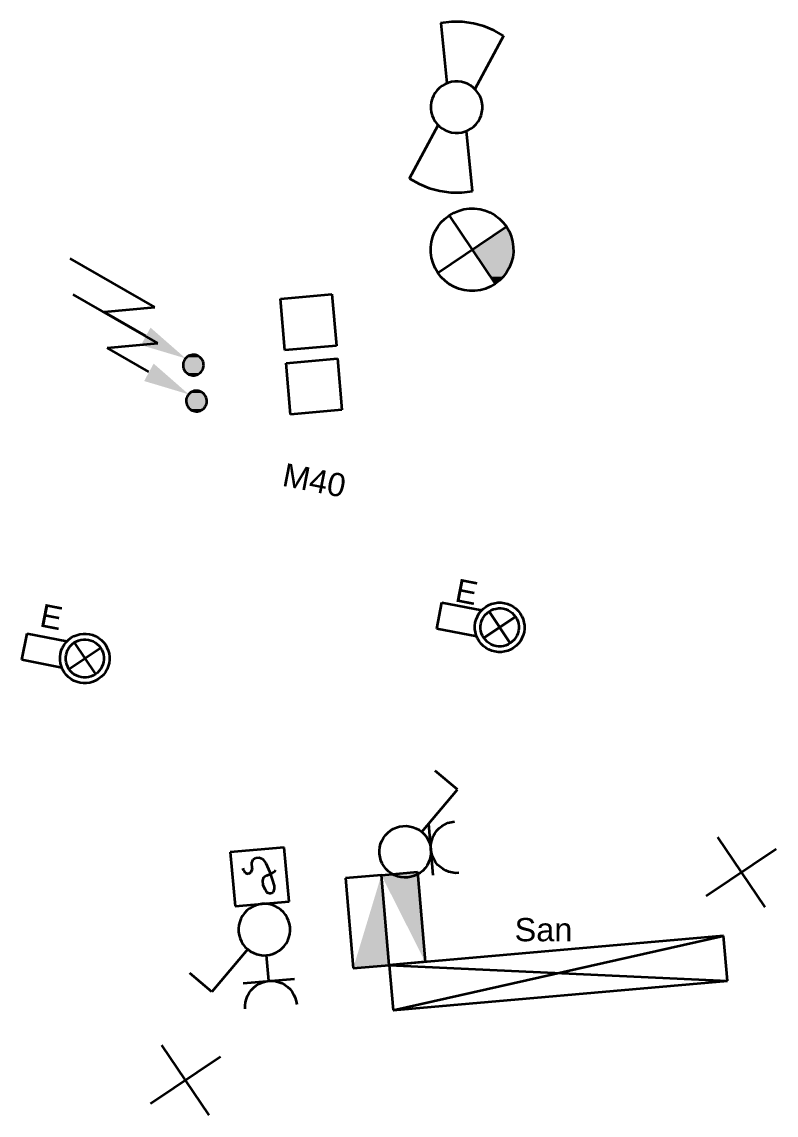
# Model space of a CAD drawing. Extents: x 800 to 1481, y 55 to 490.
# Drawn here: x 1160.25 to 1189.46, y 383.02 to 425.39 of the extents above; entities that cross this region are included whole.
import ezdxf

# ---------------------------------------------------------------- set-up
doc = ezdxf.new("R2010")
doc.units = 0
doc.layers.get('0').update_dxf_attribs({"lineweight": 18})
for name, color, linetype, lineweight, true_color in [('E_Kraft', 1, 'Continuous', 35, 0xff0000), ('E_Licht', 7, 'Continuous', 35, 0x0080ff), ('E_Multimedia', 7, 'Continuous', 35, 0x00e500), ('E_RTH', 5, 'Continuous', 35, 0x0000ff), ('E_Starkstrom', 1, 'Continuous', 35, 0xff0000), ('E_Verteilung_HLKS', 5, 'Continuous', 35, 0x0000ff)]:
    doc.layers.add(name, color=color, linetype=linetype, lineweight=lineweight, true_color=true_color)
doc.styles.get("Standard").update_dxf_attribs({"font": 'arial.ttf'})

# ---------------------------------------------------------------- blocks, each defined once
blk = doc.blocks.new('Deckenauslass-A0Q9B3AVAY', base_point=(1186.748, 391.083))
at = {"color": 0, "lineweight": -2}
for p, q in [((1187.19, 393.79), (1189.014, 391.083)), ((1186.748, 391.525), (1189.455, 393.349))]:
    blk.add_line(p, q, dxfattribs=at)
blk = doc.blocks.new('LED-Deckenleuchte mit Trafotunnel-A0Q9B3BFAY', base_point=(1160.247, 399.765))
at = {"color": 0, "linetype": 'ByBlock', "lineweight": -2, "ltscale": 0.35}
for p, q in [((1160.247, 400.666), (1160.447, 401.691)), ((1160.447, 401.691), (1161.992, 401.39)), ((1161.882, 401.253), (1161.958, 401.353)), ((1161.958, 401.353), (1162.047, 401.443)), ((1162.047, 401.443), (1162.146, 401.519)), ((1162.126, 401.208), (1162.194, 401.276)), ((1162.146, 401.519), (1162.255, 401.583)), ((1162.194, 401.276), (1162.27, 401.336)), ((1162.255, 401.583), (1162.37, 401.631)), ((1162.27, 401.336), (1162.353, 401.384)), ((1162.27, 401.336), (1163.095, 400.111)), ((1162.353, 401.384), (1162.443, 401.422)), ((1162.37, 401.631), (1162.492, 401.664)), ((1162.443, 401.422), (1162.536, 401.447)), ((1162.492, 401.664), (1162.616, 401.681)), ((1162.536, 401.447), (1162.631, 401.46)), ((1162.616, 401.681), (1162.742, 401.682)), ((1162.631, 401.46), (1162.728, 401.46)), ((1162.728, 401.46), (1162.824, 401.448)), ((1162.742, 401.682), (1162.866, 401.666)), ((1162.824, 401.448), (1162.917, 401.423)), ((1162.866, 401.666), (1162.988, 401.634)), ((1162.917, 401.423), (1163.007, 401.387)), ((1162.988, 401.634), (1163.104, 401.586)), ((1163.007, 401.387), (1163.091, 401.339)), ((1163.091, 401.339), (1163.167, 401.28)), ((1163.104, 401.586), (1163.213, 401.524)), ((1163.167, 401.28), (1163.236, 401.212)), ((1163.213, 401.524), (1163.313, 401.448)), ((1163.313, 401.448), (1163.402, 401.359)), ((1163.402, 401.359), (1163.479, 401.26)), ((1163.479, 401.26), (1163.542, 401.151)), ((1161.724, 400.782), (1161.74, 400.907)), ((1161.74, 400.907), (1161.772, 401.028)), ((1161.772, 401.028), (1161.82, 401.144)), ((1161.82, 401.144), (1161.882, 401.253)), ((1161.946, 400.769), (1161.958, 400.864)), ((1161.958, 400.864), (1161.982, 400.958)), ((1161.982, 400.958), (1162.019, 401.047)), ((1162.019, 401.047), (1162.067, 401.131)), ((1162.067, 401.131), (1162.126, 401.208)), ((1162.07, 400.31), (1163.295, 401.136)), ((1163.236, 401.212), (1163.295, 401.136)), ((1163.295, 401.136), (1163.344, 401.052)), ((1163.344, 401.052), (1163.381, 400.963)), ((1163.381, 400.963), (1163.406, 400.87)), ((1163.406, 400.87), (1163.419, 400.774)), ((1163.542, 401.151), (1163.591, 401.035)), ((1163.591, 401.035), (1163.624, 400.914)), ((1163.624, 400.914), (1163.641, 400.79)), ((1161.792, 400.365), (1160.247, 400.666)), ((1161.725, 400.657), (1161.724, 400.782)), ((1161.742, 400.532), (1161.725, 400.657)), ((1161.775, 400.411), (1161.742, 400.532)), ((1161.946, 400.672), (1161.946, 400.769)), ((1161.959, 400.576), (1161.946, 400.672)), ((1161.984, 400.483), (1161.959, 400.576)), ((1162.022, 400.394), (1161.984, 400.483)), ((1163.383, 400.488), (1163.346, 400.399)), ((1163.408, 400.582), (1163.383, 400.488)), ((1163.42, 400.678), (1163.408, 400.582)), ((1163.419, 400.774), (1163.42, 400.678)), ((1163.593, 400.418), (1163.546, 400.302)), ((1163.625, 400.539), (1163.593, 400.418)), ((1163.641, 400.664), (1163.625, 400.539)), ((1163.641, 400.79), (1163.641, 400.664)), ((1161.823, 400.295), (1161.775, 400.411)), ((1161.886, 400.187), (1161.823, 400.295)), ((1161.963, 400.087), (1161.886, 400.187)), ((1162.052, 399.999), (1161.963, 400.087)), ((1162.07, 400.31), (1162.022, 400.394)), ((1162.152, 399.923), (1162.052, 399.999)), ((1162.129, 400.234), (1162.07, 400.31)), ((1162.198, 400.166), (1162.129, 400.234)), ((1162.275, 400.107), (1162.198, 400.166)), ((1162.359, 400.059), (1162.275, 400.107)), ((1162.448, 400.023), (1162.359, 400.059)), ((1162.541, 399.998), (1162.448, 400.023)), ((1162.637, 399.986), (1162.541, 399.998)), ((1162.83, 399.999), (1162.734, 399.986)), ((1162.923, 400.025), (1162.83, 399.999)), ((1163.012, 400.062), (1162.923, 400.025)), ((1163.095, 400.111), (1163.012, 400.062)), ((1163.172, 400.17), (1163.095, 400.111)), ((1163.24, 400.238), (1163.172, 400.17)), ((1163.319, 400.004), (1163.219, 399.927)), ((1163.298, 400.315), (1163.24, 400.238)), ((1163.346, 400.399), (1163.298, 400.315)), ((1163.407, 400.093), (1163.319, 400.004)), ((1163.483, 400.193), (1163.407, 400.093)), ((1163.546, 400.302), (1163.483, 400.193)), ((1162.261, 399.86), (1162.152, 399.923)), ((1162.378, 399.813), (1162.261, 399.86)), ((1162.499, 399.781), (1162.378, 399.813)), ((1162.624, 399.765), (1162.499, 399.781)), ((1162.749, 399.765), (1162.624, 399.765)), ((1162.734, 399.986), (1162.637, 399.986)), ((1162.874, 399.782), (1162.749, 399.765)), ((1162.995, 399.815), (1162.874, 399.782)), ((1163.111, 399.864), (1162.995, 399.815)), ((1163.219, 399.927), (1163.111, 399.864))]:
    blk.add_line(p, q, dxfattribs=at)
blk = doc.blocks.new('Bauteilbeschriftung-A0Q9B3BHAY', base_point=(1160.891, 401.842))
at = {"color": 0, "linetype": 'ByBlock', "lineweight": -2, "ltscale": 0.35, "insert": (1161.063, 402.854), "char_height": 0.9, "attachment_point": 1, "rotation": 348.9744}
blk.add_mtext('{\\fArial;E}', dxfattribs=at)
blk = doc.blocks.new('Steckdose T13_ UP-A0Q9B3DPAY', base_point=(1168.812, 387.139))
at = {"color": 0, "linetype": 'ByBlock', "lineweight": -2, "ltscale": 0.35}
for p, q in [((1169.809, 388.222), (1169.722, 389.219)), ((1168.813, 388.135), (1170.805, 388.309)), ((1169.434, 388.113), (1169.554, 388.166)), ((1169.554, 388.166), (1169.679, 388.202)), ((1169.679, 388.202), (1169.809, 388.222)), ((1169.809, 388.222), (1169.94, 388.225)), ((1169.94, 388.225), (1170.07, 388.211)), ((1170.07, 388.211), (1170.197, 388.18)), ((1170.197, 388.18), (1170.319, 388.132)), ((1170.319, 388.132), (1170.433, 388.07)), ((1168.99, 387.649), (1169.053, 387.763)), ((1169.053, 387.763), (1169.13, 387.869)), ((1169.13, 387.869), (1169.22, 387.963)), ((1169.22, 387.963), (1169.322, 388.045)), ((1169.322, 388.045), (1169.434, 388.113)), ((1170.433, 388.07), (1170.539, 387.992)), ((1170.539, 387.992), (1170.633, 387.902)), ((1170.633, 387.902), (1170.715, 387.8)), ((1170.715, 387.8), (1170.783, 387.688)), ((1168.897, 387.27), (1168.911, 387.4)), ((1168.911, 387.4), (1168.942, 387.527)), ((1168.942, 387.527), (1168.99, 387.649)), ((1170.783, 387.688), (1170.836, 387.568)), ((1170.836, 387.568), (1170.872, 387.443)), ((1170.872, 387.443), (1170.892, 387.313)), ((1168.9, 387.139), (1168.897, 387.27))]:
    blk.add_line(p, q, dxfattribs=at)
blk = doc.blocks.new('Temperaturmelder_ UP-A0Q9B3G3AY', base_point=(1168.318, 391.119))
at = {"color": 0, "linetype": 'ByBlock', "lineweight": -2, "ltscale": 0.35}
for p, q in [((1170.41, 393.394), (1168.318, 393.211)), ((1168.318, 393.211), (1168.501, 391.119)), ((1170.593, 391.302), (1170.41, 393.394)), ((1169.152, 392.803), (1169.201, 392.927)), ((1169.171, 392.581), (1169.152, 392.803)), ((1169.201, 392.927), (1169.316, 392.998)), ((1169.316, 392.998), (1169.435, 393.008)), ((1169.435, 393.008), (1169.56, 392.959)), ((1169.56, 392.959), (1169.695, 392.79)), ((1169.695, 392.79), (1169.846, 392.442)), ((1168.809, 392.592), (1168.813, 392.55)), ((1168.814, 392.541), (1168.813, 392.55)), ((1168.816, 392.533), (1168.814, 392.541)), ((1168.82, 392.525), (1168.816, 392.533)), ((1168.824, 392.517), (1168.82, 392.525)), ((1168.824, 392.517), (1168.875, 392.434)), ((1168.879, 392.428), (1168.875, 392.434)), ((1168.884, 392.422), (1168.879, 392.428)), ((1168.889, 392.418), (1168.884, 392.422)), ((1168.895, 392.414), (1168.889, 392.418)), ((1168.902, 392.411), (1168.895, 392.414)), ((1168.902, 392.411), (1168.983, 392.379)), ((1168.99, 392.376), (1168.983, 392.379)), ((1168.998, 392.375), (1168.99, 392.376)), ((1169.005, 392.375), (1168.998, 392.375)), ((1169.012, 392.375), (1169.005, 392.375)), ((1169.02, 392.377), (1169.012, 392.375)), ((1169.027, 392.38), (1169.02, 392.377)), ((1169.033, 392.383), (1169.027, 392.38)), ((1169.033, 392.383), (1169.108, 392.429)), ((1169.114, 392.433), (1169.108, 392.429)), ((1169.119, 392.438), (1169.114, 392.433)), ((1169.124, 392.443), (1169.119, 392.438)), ((1169.127, 392.45), (1169.124, 392.443)), ((1169.131, 392.456), (1169.127, 392.45)), ((1169.131, 392.456), (1169.166, 392.547)), ((1169.169, 392.555), (1169.166, 392.547)), ((1169.171, 392.564), (1169.169, 392.555)), ((1169.171, 392.581), (1169.172, 392.572)), ((1169.172, 392.572), (1169.171, 392.564)), ((1169.737, 392.312), (1169.911, 392.387)), ((1169.846, 392.442), (1170.013, 391.914)), ((1169.911, 392.387), (1170.025, 392.457)), ((1170.025, 392.457), (1170.08, 392.522)), ((1169.573, 392.117), (1169.623, 392.241)), ((1169.589, 391.937), (1169.573, 392.117)), ((1169.665, 391.763), (1169.589, 391.937)), ((1169.623, 392.241), (1169.737, 392.312)), ((1169.735, 391.649), (1169.665, 391.763)), ((1169.825, 391.613), (1169.735, 391.649)), ((1169.834, 391.61), (1169.825, 391.613)), ((1169.844, 391.609), (1169.834, 391.61)), ((1169.854, 391.608), (1169.844, 391.609)), ((1169.864, 391.609), (1169.854, 391.608)), ((1169.873, 391.611), (1169.864, 391.609)), ((1169.883, 391.615), (1169.873, 391.611)), ((1169.892, 391.619), (1169.883, 391.615)), ((1169.974, 391.67), (1169.892, 391.619)), ((1170.023, 391.795), (1169.974, 391.67)), ((1170.013, 391.914), (1170.023, 391.795)), ((1168.501, 391.119), (1170.593, 391.302))]:
    blk.add_line(p, q, dxfattribs=at)
blk = doc.blocks.new('Schalter_ Schema 0_ UP-A0Q9B3GTAY', base_point=(1166.745, 387.801))
at = {"color": 0, "linetype": 'ByBlock', "lineweight": -2, "ltscale": 0.35}
for p, q in [((1169.173, 391.102), (1169.061, 391.034)), ((1169.292, 391.154), (1169.173, 391.102)), ((1169.418, 391.191), (1169.292, 391.154)), ((1169.547, 391.211), (1169.418, 391.191)), ((1169.678, 391.214), (1169.547, 391.211)), ((1169.808, 391.2), (1169.678, 391.214)), ((1169.935, 391.168), (1169.808, 391.2)), ((1170.057, 391.121), (1169.935, 391.168)), ((1170.172, 391.058), (1170.057, 391.121)), ((1168.791, 390.752), (1168.728, 390.637)), ((1168.868, 390.857), (1168.791, 390.752)), ((1168.959, 390.952), (1168.868, 390.857)), ((1169.061, 391.034), (1168.959, 390.952)), ((1170.277, 390.981), (1170.172, 391.058)), ((1170.372, 390.89), (1170.277, 390.981)), ((1170.454, 390.788), (1170.372, 390.89)), ((1170.521, 390.676), (1170.454, 390.788)), ((1170.574, 390.557), (1170.521, 390.676)), ((1168.65, 390.388), (1168.635, 390.258)), ((1168.635, 390.258), (1168.638, 390.128)), ((1168.681, 390.515), (1168.65, 390.388)), ((1168.728, 390.637), (1168.681, 390.515)), ((1170.611, 390.431), (1170.574, 390.557)), ((1170.631, 390.302), (1170.611, 390.431)), ((1170.633, 390.171), (1170.631, 390.302)), ((1168.638, 390.128), (1168.658, 389.998)), ((1168.658, 389.998), (1168.695, 389.873)), ((1168.695, 389.873), (1168.747, 389.753)), ((1170.541, 389.792), (1170.588, 389.914)), ((1170.588, 389.914), (1170.619, 390.041)), ((1170.619, 390.041), (1170.633, 390.171)), ((1168.992, 389.449), (1167.609, 387.8)), ((1168.747, 389.753), (1168.815, 389.641)), ((1168.815, 389.641), (1168.897, 389.539)), ((1168.897, 389.539), (1168.992, 389.449)), ((1168.992, 389.449), (1169.097, 389.371)), ((1170.096, 389.328), (1170.208, 389.396)), ((1170.208, 389.396), (1170.31, 389.477)), ((1170.31, 389.477), (1170.4, 389.572)), ((1170.4, 389.572), (1170.478, 389.677)), ((1170.478, 389.677), (1170.541, 389.792)), ((1169.097, 389.371), (1169.212, 389.308)), ((1169.212, 389.308), (1169.334, 389.261)), ((1169.334, 389.261), (1169.461, 389.23)), ((1169.461, 389.23), (1169.591, 389.216)), ((1169.591, 389.216), (1169.722, 389.219)), ((1169.722, 389.219), (1169.851, 389.238)), ((1169.851, 389.238), (1169.976, 389.275)), ((1169.976, 389.275), (1170.096, 389.328)), ((1167.609, 387.8), (1166.745, 388.525))]:
    blk.add_line(p, q, dxfattribs=at)
blk = doc.blocks.new('Bauteilbeschriftung-A0Q9B3IFAY', base_point=(1170.286, 406.983))
at = {"color": 0, "linetype": 'ByBlock', "lineweight": -2, "ltscale": 0.35, "insert": (1170.458, 408.305), "char_height": 0.9, "attachment_point": 1, "rotation": 348.9744}
blk.add_mtext('{\\fArial;M40}', dxfattribs=at)
blk = doc.blocks.new('LED-Deckenleuchte mit Trafotunnel-A0Q9B3IRAY', base_point=(1176.314, 400.97))
at = {"color": 0, "linetype": 'ByBlock', "lineweight": -2, "ltscale": 0.35}
for p, q in [((1176.314, 401.871), (1176.513, 402.896)), ((1176.513, 402.896), (1178.058, 402.595)), ((1177.949, 402.459), (1178.025, 402.559)), ((1178.025, 402.559), (1178.113, 402.648)), ((1178.113, 402.648), (1178.213, 402.725)), ((1178.213, 402.725), (1178.321, 402.788)), ((1178.26, 402.482), (1178.337, 402.541)), ((1178.321, 402.788), (1178.437, 402.837)), ((1178.337, 402.541), (1178.42, 402.59)), ((1178.337, 402.541), (1179.162, 401.316)), ((1178.42, 402.59), (1178.509, 402.627)), ((1178.437, 402.837), (1178.558, 402.87)), ((1178.509, 402.627), (1178.602, 402.652)), ((1178.558, 402.87), (1178.683, 402.887)), ((1178.602, 402.652), (1178.698, 402.665)), ((1178.683, 402.887), (1178.808, 402.887)), ((1178.698, 402.665), (1178.795, 402.666)), ((1178.795, 402.666), (1178.891, 402.654)), ((1178.808, 402.887), (1178.933, 402.871)), ((1178.891, 402.654), (1178.984, 402.629)), ((1178.933, 402.871), (1179.054, 402.839)), ((1178.984, 402.629), (1179.073, 402.592)), ((1179.054, 402.839), (1179.171, 402.792)), ((1179.073, 402.592), (1179.157, 402.544)), ((1179.157, 402.544), (1179.234, 402.486)), ((1179.171, 402.792), (1179.28, 402.729)), ((1179.28, 402.729), (1179.38, 402.653)), ((1179.38, 402.653), (1179.469, 402.565)), ((1179.469, 402.565), (1179.546, 402.465)), ((1177.791, 401.988), (1177.807, 402.112)), ((1177.807, 402.112), (1177.839, 402.234)), ((1177.839, 402.234), (1177.887, 402.35)), ((1177.887, 402.35), (1177.949, 402.459)), ((1178.024, 402.07), (1178.049, 402.163)), ((1178.049, 402.163), (1178.086, 402.253)), ((1178.086, 402.253), (1178.134, 402.337)), ((1178.134, 402.337), (1178.192, 402.413)), ((1178.137, 401.516), (1179.362, 402.341)), ((1178.192, 402.413), (1178.26, 402.482)), ((1179.234, 402.486), (1179.303, 402.418)), ((1179.303, 402.418), (1179.362, 402.341)), ((1179.362, 402.341), (1179.41, 402.258)), ((1179.41, 402.258), (1179.448, 402.169)), ((1179.448, 402.169), (1179.473, 402.076)), ((1179.546, 402.465), (1179.609, 402.357)), ((1179.609, 402.357), (1179.657, 402.241)), ((1179.657, 402.241), (1179.69, 402.12)), ((1179.69, 402.12), (1179.707, 401.995)), ((1177.859, 401.57), (1176.314, 401.871)), ((1177.791, 401.862), (1177.791, 401.988)), ((1177.808, 401.738), (1177.791, 401.862)), ((1177.841, 401.616), (1177.808, 401.738)), ((1178.012, 401.974), (1178.024, 402.07)), ((1178.013, 401.878), (1178.012, 401.974)), ((1178.026, 401.782), (1178.013, 401.878)), ((1178.051, 401.689), (1178.026, 401.782)), ((1178.088, 401.599), (1178.051, 401.689)), ((1179.45, 401.694), (1179.413, 401.605)), ((1179.474, 401.787), (1179.45, 401.694)), ((1179.473, 402.076), (1179.486, 401.98)), ((1179.487, 401.883), (1179.474, 401.787)), ((1179.486, 401.98), (1179.487, 401.883)), ((1179.692, 401.745), (1179.66, 401.624)), ((1179.708, 401.87), (1179.692, 401.745)), ((1179.707, 401.995), (1179.708, 401.87)), ((1177.89, 401.501), (1177.841, 401.616)), ((1177.953, 401.392), (1177.89, 401.501)), ((1178.03, 401.293), (1177.953, 401.392)), ((1178.119, 401.204), (1178.03, 401.293)), ((1178.137, 401.516), (1178.088, 401.599)), ((1178.196, 401.44), (1178.137, 401.516)), ((1178.265, 401.372), (1178.196, 401.44)), ((1178.341, 401.313), (1178.265, 401.372)), ((1178.425, 401.265), (1178.341, 401.313)), ((1178.515, 401.228), (1178.425, 401.265)), ((1179.079, 401.268), (1178.99, 401.23)), ((1179.162, 401.316), (1179.079, 401.268)), ((1179.239, 401.375), (1179.162, 401.316)), ((1179.307, 401.444), (1179.239, 401.375)), ((1179.365, 401.521), (1179.307, 401.444)), ((1179.413, 401.605), (1179.365, 401.521)), ((1179.474, 401.298), (1179.385, 401.209)), ((1179.55, 401.398), (1179.474, 401.298)), ((1179.612, 401.507), (1179.55, 401.398)), ((1179.66, 401.624), (1179.612, 401.507)), ((1178.219, 401.128), (1178.119, 401.204)), ((1178.328, 401.066), (1178.219, 401.128)), ((1178.444, 401.018), (1178.328, 401.066)), ((1178.566, 400.986), (1178.444, 401.018)), ((1178.608, 401.204), (1178.515, 401.228)), ((1178.69, 400.97), (1178.566, 400.986)), ((1178.704, 401.192), (1178.608, 401.204)), ((1178.816, 400.971), (1178.69, 400.97)), ((1178.801, 401.192), (1178.704, 401.192)), ((1178.896, 401.205), (1178.801, 401.192)), ((1178.94, 400.988), (1178.816, 400.971)), ((1178.99, 401.23), (1178.896, 401.205)), ((1179.062, 401.021), (1178.94, 400.988)), ((1179.177, 401.069), (1179.062, 401.021)), ((1179.286, 401.132), (1179.177, 401.069)), ((1179.385, 401.209), (1179.286, 401.132))]:
    blk.add_line(p, q, dxfattribs=at)
blk = doc.blocks.new('Bauteilbeschriftung-A0Q9B3ITAY', base_point=(1176.971, 402.815))
at = {"color": 0, "linetype": 'ByBlock', "lineweight": -2, "ltscale": 0.35, "insert": (1177.143, 403.826), "char_height": 0.9, "attachment_point": 1, "rotation": 348.9744}
blk.add_mtext('{\\fArial;E}', dxfattribs=at)
blk = doc.blocks.new('Abzweigdose quadratisch (multi) UP-A0Q9B3J3AY', base_point=(1170.476, 410.179))
at = {"color": 0, "lineweight": -2}
for p, q in [((1170.476, 412.172), (1172.469, 412.346)), ((1172.469, 412.346), (1172.643, 410.354)), ((1170.651, 410.179), (1170.476, 412.172)), ((1172.643, 410.354), (1170.651, 410.179))]:
    blk.add_line(p, q, dxfattribs=at)
blk = doc.blocks.new('Schalter-Schema0_Steckdose T13_ Gr.1_ UP-A0Q9B3MBAY', base_point=(1174.093, 392.233))
at = {"color": 0, "lineweight": -2}
for p, q in [((1177.118, 395.646), (1176.254, 396.371)), ((1175.735, 393.998), (1177.118, 395.646)), ((1174.519, 394.051), (1174.631, 394.119)), ((1174.631, 394.119), (1174.75, 394.171)), ((1174.75, 394.171), (1174.876, 394.208)), ((1174.876, 394.208), (1175.005, 394.228)), ((1175.005, 394.228), (1175.136, 394.231)), ((1175.136, 394.231), (1175.266, 394.216)), ((1175.266, 394.216), (1175.393, 394.185)), ((1175.393, 394.185), (1175.515, 394.138)), ((1175.515, 394.138), (1175.63, 394.075)), ((1175.63, 394.075), (1175.735, 393.998)), ((1176.176, 392.323), (1176.001, 394.315)), ((1176.319, 394.049), (1176.409, 394.143)), ((1176.409, 394.143), (1176.511, 394.225)), ((1176.511, 394.225), (1176.623, 394.293)), ((1176.623, 394.293), (1176.743, 394.346)), ((1176.743, 394.346), (1176.868, 394.382)), ((1176.868, 394.382), (1176.998, 394.402)), ((1174.139, 393.532), (1174.186, 393.654)), ((1174.186, 393.654), (1174.249, 393.769)), ((1174.249, 393.769), (1174.326, 393.874)), ((1174.326, 393.874), (1174.417, 393.969)), ((1174.417, 393.969), (1174.519, 394.051)), ((1175.735, 393.998), (1175.83, 393.907)), ((1175.83, 393.907), (1175.911, 393.805)), ((1175.911, 393.805), (1175.979, 393.693)), ((1175.979, 393.693), (1176.032, 393.574)), ((1176.1, 393.58), (1176.131, 393.707)), ((1176.131, 393.707), (1176.178, 393.829)), ((1176.178, 393.829), (1176.241, 393.943)), ((1176.241, 393.943), (1176.319, 394.049)), ((1174.093, 393.275), (1174.107, 393.405)), ((1174.096, 393.144), (1174.093, 393.275)), ((1174.107, 393.405), (1174.139, 393.532)), ((1176.032, 393.574), (1176.069, 393.448)), ((1176.069, 393.448), (1176.088, 393.319)), ((1176.086, 393.45), (1176.1, 393.58)), ((1176.088, 393.319), (1176.086, 393.45)), ((1176.088, 393.319), (1176.091, 393.188)), ((1176.108, 393.189), (1176.088, 393.319)), ((1174.116, 393.015), (1174.096, 393.144)), ((1174.153, 392.89), (1174.116, 393.015)), ((1174.205, 392.77), (1174.153, 392.89)), ((1175.999, 392.809), (1175.936, 392.694)), ((1176.046, 392.931), (1175.999, 392.809)), ((1176.077, 393.058), (1176.046, 392.931)), ((1176.091, 393.188), (1176.077, 393.058)), ((1176.145, 393.064), (1176.108, 393.189)), ((1176.198, 392.944), (1176.145, 393.064)), ((1176.266, 392.832), (1176.198, 392.944)), ((1176.347, 392.73), (1176.266, 392.832)), ((1174.273, 392.658), (1174.205, 392.77)), ((1174.355, 392.556), (1174.273, 392.658)), ((1174.449, 392.466), (1174.355, 392.556)), ((1174.555, 392.388), (1174.449, 392.466)), ((1174.67, 392.325), (1174.555, 392.388)), ((1175.666, 392.412), (1175.554, 392.345)), ((1175.768, 392.494), (1175.666, 392.412)), ((1175.858, 392.589), (1175.768, 392.494)), ((1175.936, 392.694), (1175.858, 392.589)), ((1176.442, 392.64), (1176.347, 392.73)), ((1176.547, 392.563), (1176.442, 392.64)), ((1176.662, 392.5), (1176.547, 392.563)), ((1176.784, 392.452), (1176.662, 392.5)), ((1176.911, 392.421), (1176.784, 392.452)), ((1177.041, 392.407), (1176.911, 392.421)), ((1177.172, 392.41), (1177.041, 392.407)), ((1174.792, 392.278), (1174.67, 392.325)), ((1174.919, 392.247), (1174.792, 392.278)), ((1175.049, 392.233), (1174.919, 392.247)), ((1175.179, 392.235), (1175.049, 392.233)), ((1175.309, 392.255), (1175.179, 392.235)), ((1175.434, 392.292), (1175.309, 392.255)), ((1175.554, 392.345), (1175.434, 392.292))]:
    blk.add_line(p, q, dxfattribs=at)
blk = doc.blocks.new('Elektroanschluss-A0Q9B3P7AY', base_point=(1162.117, 411.693))
at = {"color": 0, "lineweight": -2}
for p, q in [((1165.395, 414.34), (1162.117, 416.221)), ((1163.427, 414.154), (1165.395, 414.34)), ((1165.045, 413.226), (1163.427, 414.154)), ((1166.55, 412.307), (1166.525, 412.262)), ((1166.581, 412.35), (1166.55, 412.307)), ((1166.617, 412.387), (1166.581, 412.35)), ((1166.658, 412.42), (1166.617, 412.387)), ((1166.702, 412.447), (1166.658, 412.42)), ((1166.75, 412.468), (1166.702, 412.447)), ((1166.801, 412.483), (1166.75, 412.468)), ((1166.852, 412.491), (1166.801, 412.483)), ((1166.905, 412.492), (1166.852, 412.491)), ((1166.957, 412.486), (1166.905, 412.492)), ((1167.007, 412.474), (1166.957, 412.486)), ((1167.056, 412.455), (1167.007, 412.474)), ((1167.102, 412.43), (1167.056, 412.455)), ((1167.144, 412.399), (1167.102, 412.43)), ((1167.182, 412.363), (1167.144, 412.399)), ((1167.215, 412.322), (1167.182, 412.363)), ((1167.242, 412.277), (1167.215, 412.322)), ((1167.263, 412.229), (1167.242, 412.277)), ((1166.493, 412.162), (1166.488, 412.11)), ((1166.488, 412.11), (1166.489, 412.058)), ((1166.489, 412.058), (1166.497, 412.006)), ((1166.506, 412.213), (1166.493, 412.162)), ((1166.497, 412.006), (1166.511, 411.956)), ((1166.525, 412.262), (1166.506, 412.213)), ((1166.511, 411.956), (1166.532, 411.908)), ((1166.532, 411.908), (1166.56, 411.863)), ((1166.56, 411.863), (1166.592, 411.822)), ((1167.194, 411.835), (1167.225, 411.878)), ((1167.225, 411.878), (1167.25, 411.923)), ((1167.25, 411.923), (1167.269, 411.972)), ((1167.278, 412.179), (1167.263, 412.229)), ((1167.269, 411.972), (1167.281, 412.023)), ((1167.286, 412.127), (1167.278, 412.179)), ((1167.281, 412.023), (1167.287, 412.075)), ((1167.287, 412.075), (1167.286, 412.127)), ((1166.592, 411.822), (1166.63, 411.786)), ((1166.63, 411.786), (1166.672, 411.755)), ((1166.672, 411.755), (1166.718, 411.73)), ((1166.718, 411.73), (1166.767, 411.711)), ((1166.767, 411.711), (1166.818, 411.699)), ((1166.818, 411.699), (1166.87, 411.693)), ((1166.87, 411.693), (1166.922, 411.694)), ((1166.922, 411.694), (1166.974, 411.702)), ((1166.974, 411.702), (1167.024, 411.717)), ((1167.024, 411.717), (1167.072, 411.738)), ((1167.072, 411.738), (1167.117, 411.765)), ((1167.117, 411.765), (1167.157, 411.798)), ((1167.157, 411.798), (1167.194, 411.835))]:
    blk.add_line(p, q, dxfattribs=at)
for points in [[(1165.999, 412.868), (1164.861, 412.868), (1165.228, 413.545)], [(1166.587, 412.352), (1165.999, 412.868), (1164.861, 412.868)], [(1167.246, 412.262), (1166.525, 412.262), (1167.215, 412.322)], [(1166.525, 412.262), (1167.215, 412.322), (1166.563, 412.322)], [(1167.215, 412.322), (1166.563, 412.322), (1167.189, 412.35)], [(1166.563, 412.322), (1167.189, 412.35), (1166.581, 412.35)], [(1167.189, 412.35), (1166.581, 412.35), (1167.144, 412.399)], [(1166.581, 412.35), (1167.144, 412.399), (1166.635, 412.399)], [(1167.144, 412.399), (1166.635, 412.399), (1167.111, 412.42)], [(1166.635, 412.399), (1167.111, 412.42), (1166.658, 412.42)], [(1167.111, 412.42), (1166.658, 412.42), (1167.056, 412.455)], [(1166.658, 412.42), (1167.056, 412.455), (1166.725, 412.455)], [(1167.056, 412.455), (1166.725, 412.455), (1167.014, 412.468)], [(1166.725, 412.455), (1167.014, 412.468), (1166.75, 412.468)], [(1167.014, 412.468), (1166.75, 412.468), (1166.957, 412.486)], [(1166.75, 412.468), (1166.957, 412.486), (1166.832, 412.486)], [(1166.957, 412.486), (1166.832, 412.486), (1166.852, 412.491)], [(1167.283, 412.058), (1166.489, 412.058), (1167.286, 412.127)], [(1166.489, 412.058), (1167.286, 412.127), (1166.492, 412.127)], [(1166.496, 412.023), (1167.283, 412.058), (1166.489, 412.058)], [(1167.286, 412.127), (1166.492, 412.127), (1167.278, 412.162)], [(1166.492, 412.127), (1167.278, 412.162), (1166.493, 412.162)], [(1167.278, 412.162), (1166.493, 412.162), (1167.263, 412.229)], [(1166.493, 412.162), (1167.263, 412.229), (1166.514, 412.229)], [(1167.281, 412.023), (1166.496, 412.023), (1167.283, 412.058)], [(1166.511, 411.956), (1167.281, 412.023), (1166.496, 412.023)], [(1167.26, 411.956), (1166.511, 411.956), (1167.281, 412.023)], [(1166.528, 411.923), (1167.26, 411.956), (1166.511, 411.956)], [(1167.263, 412.229), (1166.514, 412.229), (1167.246, 412.262)], [(1166.514, 412.229), (1167.246, 412.262), (1166.525, 412.262)], [(1167.25, 411.923), (1166.528, 411.923), (1167.26, 411.956)], [(1166.56, 411.863), (1167.25, 411.923), (1166.528, 411.923)], [(1167.211, 411.863), (1166.56, 411.863), (1167.25, 411.923)], [(1166.585, 411.835), (1167.211, 411.863), (1166.56, 411.863)], [(1167.194, 411.835), (1166.585, 411.835), (1167.211, 411.863)], [(1166.63, 411.786), (1167.194, 411.835), (1166.585, 411.835)], [(1167.14, 411.786), (1166.63, 411.786), (1167.194, 411.835)], [(1166.663, 411.765), (1167.14, 411.786), (1166.63, 411.786)], [(1167.117, 411.765), (1166.663, 411.765), (1167.14, 411.786)], [(1166.718, 411.73), (1167.117, 411.765), (1166.663, 411.765)], [(1167.05, 411.73), (1166.718, 411.73), (1167.117, 411.765)], [(1166.76, 411.717), (1167.05, 411.73), (1166.718, 411.73)], [(1167.024, 411.717), (1166.76, 411.717), (1167.05, 411.73)], [(1166.818, 411.699), (1167.024, 411.717), (1166.76, 411.717)], [(1166.943, 411.699), (1166.818, 411.699), (1167.024, 411.717)], [(1166.922, 411.694), (1166.943, 411.699), (1166.818, 411.699)]]:
    blk.add_solid(points, dxfattribs=at)
blk = doc.blocks.new('Elektroanschluss-A0Q9B3P9AY', base_point=(1162.239, 410.298))
at = {"color": 0, "lineweight": -2}
for p, q in [((1165.517, 412.946), (1162.239, 414.827)), ((1163.549, 412.759), (1165.517, 412.946)), ((1165.167, 411.831), (1163.549, 412.759)), ((1166.78, 411.026), (1166.739, 410.993)), ((1166.824, 411.053), (1166.78, 411.026)), ((1166.872, 411.074), (1166.824, 411.053)), ((1166.923, 411.089), (1166.872, 411.074)), ((1166.974, 411.097), (1166.923, 411.089)), ((1167.027, 411.098), (1166.974, 411.097)), ((1167.079, 411.092), (1167.027, 411.098)), ((1167.129, 411.08), (1167.079, 411.092)), ((1167.178, 411.061), (1167.129, 411.08)), ((1167.224, 411.035), (1167.178, 411.061)), ((1167.266, 411.005), (1167.224, 411.035)), ((1167.304, 410.968), (1167.266, 411.005)), ((1166.615, 410.768), (1166.61, 410.716)), ((1166.61, 410.716), (1166.611, 410.663)), ((1166.611, 410.663), (1166.619, 410.612)), ((1166.628, 410.818), (1166.615, 410.768)), ((1166.619, 410.612), (1166.633, 410.561)), ((1166.647, 410.867), (1166.628, 410.818)), ((1166.672, 410.913), (1166.647, 410.867)), ((1166.703, 410.955), (1166.672, 410.913)), ((1166.739, 410.993), (1166.703, 410.955)), ((1167.337, 410.928), (1167.304, 410.968)), ((1167.364, 410.883), (1167.337, 410.928)), ((1167.385, 410.835), (1167.364, 410.883)), ((1167.4, 410.785), (1167.385, 410.835)), ((1167.391, 410.578), (1167.403, 410.629)), ((1167.408, 410.733), (1167.4, 410.785)), ((1167.403, 410.629), (1167.409, 410.681)), ((1167.409, 410.681), (1167.408, 410.733)), ((1166.633, 410.561), (1166.654, 410.513)), ((1166.654, 410.513), (1166.682, 410.469)), ((1166.682, 410.469), (1166.714, 410.428)), ((1166.714, 410.428), (1166.752, 410.392)), ((1166.752, 410.392), (1166.794, 410.361)), ((1166.794, 410.361), (1166.84, 410.336)), ((1166.84, 410.336), (1166.889, 410.317)), ((1166.889, 410.317), (1166.94, 410.304)), ((1166.94, 410.304), (1166.992, 410.298)), ((1166.992, 410.298), (1167.044, 410.3)), ((1167.044, 410.3), (1167.096, 410.308)), ((1167.096, 410.308), (1167.146, 410.322)), ((1167.146, 410.322), (1167.194, 410.343)), ((1167.194, 410.343), (1167.239, 410.37)), ((1167.239, 410.37), (1167.279, 410.403)), ((1167.279, 410.403), (1167.316, 410.441)), ((1167.316, 410.441), (1167.347, 410.483)), ((1167.347, 410.483), (1167.372, 410.529)), ((1167.372, 410.529), (1167.391, 410.578))]:
    blk.add_line(p, q, dxfattribs=at)
for points in [[(1166.121, 411.474), (1164.983, 411.474), (1165.35, 412.15)], [(1166.709, 410.957), (1166.121, 411.474), (1164.983, 411.474)], [(1167.311, 410.955), (1166.703, 410.955), (1167.266, 411.005)], [(1166.703, 410.955), (1167.266, 411.005), (1166.757, 411.005)], [(1167.266, 411.005), (1166.757, 411.005), (1167.233, 411.026)], [(1166.757, 411.005), (1167.233, 411.026), (1166.78, 411.026)], [(1167.233, 411.026), (1166.78, 411.026), (1167.178, 411.061)], [(1166.78, 411.026), (1167.178, 411.061), (1166.847, 411.061)], [(1167.178, 411.061), (1166.847, 411.061), (1167.136, 411.074)], [(1166.847, 411.061), (1167.136, 411.074), (1166.872, 411.074)], [(1167.136, 411.074), (1166.872, 411.074), (1167.079, 411.092)], [(1166.872, 411.074), (1167.079, 411.092), (1166.954, 411.092)], [(1167.079, 411.092), (1166.954, 411.092), (1166.974, 411.097)], [(1167.405, 410.663), (1166.611, 410.663), (1167.408, 410.733)], [(1166.611, 410.663), (1167.408, 410.733), (1166.614, 410.733)], [(1166.618, 410.629), (1167.405, 410.663), (1166.611, 410.663)], [(1167.408, 410.733), (1166.614, 410.733), (1167.4, 410.768)], [(1166.614, 410.733), (1167.4, 410.768), (1166.615, 410.768)], [(1167.4, 410.768), (1166.615, 410.768), (1167.385, 410.835)], [(1166.615, 410.768), (1167.385, 410.835), (1166.636, 410.835)], [(1167.403, 410.629), (1166.618, 410.629), (1167.405, 410.663)], [(1166.633, 410.561), (1167.403, 410.629), (1166.618, 410.629)], [(1167.382, 410.561), (1166.633, 410.561), (1167.403, 410.629)], [(1167.385, 410.835), (1166.636, 410.835), (1167.368, 410.867)], [(1166.636, 410.835), (1167.368, 410.867), (1166.647, 410.867)], [(1167.368, 410.867), (1166.647, 410.867), (1167.337, 410.928)], [(1166.647, 410.867), (1167.337, 410.928), (1166.685, 410.928)], [(1167.337, 410.928), (1166.685, 410.928), (1167.311, 410.955)], [(1166.685, 410.928), (1167.311, 410.955), (1166.703, 410.955)], [(1166.65, 410.529), (1167.382, 410.561), (1166.633, 410.561)], [(1167.372, 410.529), (1166.65, 410.529), (1167.382, 410.561)], [(1166.682, 410.469), (1167.372, 410.529), (1166.65, 410.529)], [(1167.333, 410.469), (1166.682, 410.469), (1167.372, 410.529)], [(1166.707, 410.441), (1167.333, 410.469), (1166.682, 410.469)], [(1167.316, 410.441), (1166.707, 410.441), (1167.333, 410.469)], [(1166.752, 410.392), (1167.316, 410.441), (1166.707, 410.441)], [(1167.262, 410.392), (1166.752, 410.392), (1167.316, 410.441)], [(1166.785, 410.37), (1167.262, 410.392), (1166.752, 410.392)], [(1167.239, 410.37), (1166.785, 410.37), (1167.262, 410.392)], [(1166.84, 410.336), (1167.239, 410.37), (1166.785, 410.37)], [(1167.172, 410.336), (1166.84, 410.336), (1167.239, 410.37)], [(1166.882, 410.322), (1167.172, 410.336), (1166.84, 410.336)], [(1167.146, 410.322), (1166.882, 410.322), (1167.172, 410.336)], [(1166.94, 410.304), (1167.146, 410.322), (1166.882, 410.322)], [(1167.065, 410.304), (1166.94, 410.304), (1167.146, 410.322)], [(1167.044, 410.3), (1167.065, 410.304), (1166.94, 410.304)]]:
    blk.add_solid(points, dxfattribs=at)
blk = doc.blocks.new('UV-A0Q9B3Q5AY', base_point=(1172.773, 388.717))
at = {"color": 0, "lineweight": -2}
for p, q in [((1174.168, 392.326), (1172.773, 392.204)), ((1172.773, 392.204), (1173.078, 388.717)), ((1174.473, 388.839), (1174.168, 392.326)), ((1173.078, 388.717), (1174.473, 388.839))]:
    blk.add_line(p, q, dxfattribs=at)
for points in [[(1174.473, 388.839), (1173.115, 388.839), (1174.168, 392.326)], [(1173.078, 388.717), (1174.473, 388.839), (1173.115, 388.839)]]:
    blk.add_solid(points, dxfattribs=at)
blk = doc.blocks.new('UV-A0Q9B3Q7AY', base_point=(1174.168, 388.839))
at = {"color": 0, "lineweight": -2}
for p, q in [((1174.168, 392.326), (1175.562, 392.448)), ((1175.562, 392.448), (1175.867, 388.961)), ((1174.473, 388.839), (1174.168, 392.326)), ((1175.867, 388.961), (1174.473, 388.839))]:
    blk.add_line(p, q, dxfattribs=at)
for points in [[(1175.573, 392.326), (1174.168, 392.326), (1175.562, 392.448)], [(1175.867, 388.961), (1175.573, 392.326), (1174.168, 392.326)]]:
    blk.add_solid(points, dxfattribs=at)
blk = doc.blocks.new('UV-A0Q9B3U3AY', base_point=(1174.473, 387.096))
at = {"color": 0, "lineweight": -2}
for p, q in [((1187.423, 389.972), (1174.473, 388.839)), ((1174.625, 387.096), (1187.423, 389.972)), ((1187.576, 388.229), (1187.423, 389.972)), ((1174.473, 388.839), (1174.625, 387.096)), ((1174.473, 388.839), (1187.576, 388.229)), ((1174.625, 387.096), (1187.576, 388.229))]:
    blk.add_line(p, q, dxfattribs=at)
blk = doc.blocks.new('Bauteilbeschriftung-A0Q9B3U5AY', base_point=(1179.328, 389.762))
at = {"color": 0, "linetype": 'ByBlock', "lineweight": -2, "ltscale": 0.35, "insert": (1179.328, 390.662), "char_height": 0.9, "attachment_point": 1}
blk.add_mtext('{\\fArial;San}', dxfattribs=at)
blk = doc.blocks.new('Abzweigdose quadratisch (multi) UP-A0Q9B3V3AY', base_point=(1170.259, 412.67))
at = {"color": 0, "lineweight": -2}
for p, q in [((1170.259, 414.662), (1172.251, 414.836)), ((1172.251, 414.836), (1172.425, 412.844)), ((1170.433, 412.67), (1170.259, 414.662)), ((1172.425, 412.844), (1170.433, 412.67))]:
    blk.add_line(p, q, dxfattribs=at)
blk = doc.blocks.new('Deckenauslass-A0Q9B3W7AY', base_point=(1165.228, 383.023))
at = {"color": 0, "lineweight": -2}
for p, q in [((1167.494, 383.023), (1165.67, 385.73)), ((1167.935, 385.288), (1165.228, 383.464))]:
    blk.add_line(p, q, dxfattribs=at)
blk = doc.blocks.new('Notleuchte-A0Q9B42DAY', base_point=(1176.086, 414.968))
at = {"color": 0, "lineweight": -2}
for p, q in [((1176.623, 417.763), (1176.789, 417.891)), ((1176.789, 417.891), (1176.97, 417.996)), ((1176.789, 417.891), (1178.576, 415.238)), ((1176.97, 417.996), (1177.163, 418.077)), ((1177.163, 418.077), (1177.364, 418.132)), ((1177.364, 418.132), (1177.572, 418.16)), ((1177.572, 418.16), (1177.781, 418.161)), ((1177.781, 418.161), (1177.989, 418.134)), ((1177.989, 418.134), (1178.191, 418.081)), ((1178.191, 418.081), (1178.385, 418.002)), ((1178.385, 418.002), (1178.566, 417.898)), ((1178.566, 417.898), (1178.733, 417.771)), ((1176.245, 417.266), (1176.349, 417.448)), ((1176.349, 417.448), (1176.476, 417.614)), ((1176.356, 415.671), (1179.009, 417.458)), ((1176.476, 417.614), (1176.623, 417.763)), ((1178.733, 417.771), (1178.881, 417.624)), ((1178.881, 417.624), (1179.009, 417.458)), ((1179.009, 417.458), (1179.114, 417.277)), ((1176.113, 416.87), (1176.166, 417.073)), ((1176.166, 417.073), (1176.245, 417.266)), ((1179.114, 417.277), (1179.195, 417.084)), ((1179.195, 417.084), (1179.25, 416.883)), ((1176.086, 416.663), (1176.113, 416.87)), ((1176.087, 416.454), (1176.086, 416.663)), ((1179.25, 416.883), (1179.278, 416.675)), ((1179.278, 416.675), (1179.279, 416.466)), ((1176.115, 416.246), (1176.087, 416.454)), ((1176.17, 416.044), (1176.115, 416.246)), ((1179.253, 416.258), (1179.199, 416.056)), ((1179.279, 416.466), (1179.253, 416.258)), ((1176.251, 415.851), (1176.17, 416.044)), ((1176.356, 415.671), (1176.251, 415.851)), ((1176.484, 415.505), (1176.356, 415.671)), ((1179.016, 415.681), (1178.889, 415.514)), ((1179.12, 415.862), (1179.016, 415.681)), ((1179.199, 416.056), (1179.12, 415.862)), ((1176.633, 415.358), (1176.484, 415.505)), ((1176.799, 415.231), (1176.633, 415.358)), ((1178.742, 415.366), (1178.576, 415.238)), ((1178.889, 415.514), (1178.742, 415.366)), ((1176.981, 415.127), (1176.799, 415.231)), ((1177.174, 415.048), (1176.981, 415.127)), ((1177.377, 414.994), (1177.174, 415.048)), ((1177.584, 414.968), (1177.377, 414.994)), ((1177.793, 414.969), (1177.584, 414.968)), ((1178.001, 414.997), (1177.793, 414.969)), ((1178.203, 415.052), (1178.001, 414.997)), ((1178.396, 415.133), (1178.203, 415.052)), ((1178.576, 415.238), (1178.396, 415.133))]:
    blk.add_line(p, q, dxfattribs=at)
for points in [[(1179.195, 417.084), (1178.454, 417.084), (1179.009, 417.458)], [(1179.278, 416.675), (1177.847, 416.675), (1179.195, 417.084)], [(1177.847, 416.675), (1179.195, 417.084), (1178.454, 417.084)], [(1179.271, 416.564), (1177.683, 416.564), (1179.278, 416.675)], [(1177.683, 416.564), (1179.278, 416.675), (1177.847, 416.675)], [(1177.889, 416.258), (1179.271, 416.564), (1177.683, 416.564)], [(1179.253, 416.258), (1177.889, 416.258), (1179.271, 416.564)], [(1178.156, 415.862), (1179.253, 416.258), (1177.889, 416.258)], [(1179.12, 415.862), (1178.156, 415.862), (1179.253, 416.258)], [(1178.39, 415.514), (1179.12, 415.862), (1178.156, 415.862)], [(1178.889, 415.514), (1178.39, 415.514), (1179.12, 415.862)], [(1178.576, 415.238), (1178.889, 415.514), (1178.39, 415.514)]]:
    blk.add_solid(points, dxfattribs=at)
blk = doc.blocks.new('Bewegungsmelder 360°_ UP-A0Q9B4GHAY', base_point=(1175.259, 418.785))
at = {"color": 0, "lineweight": -2}
for p, q in [((1176.884, 425.395), (1176.462, 425.342)), ((1176.469, 425.343), (1176.701, 423.015)), ((1177.309, 425.393), (1176.884, 425.395)), ((1177.73, 425.336), (1177.309, 425.393)), ((1178.141, 425.226), (1177.73, 425.336)), ((1178.534, 425.065), (1178.141, 425.226)), ((1178.903, 424.854), (1178.534, 425.065)), ((1178.903, 424.854), (1177.794, 422.791)), ((1176.522, 422.919), (1176.419, 422.839)), ((1176.635, 422.985), (1176.522, 422.919)), ((1176.756, 423.036), (1176.635, 422.985)), ((1176.882, 423.07), (1176.756, 423.036)), ((1177.012, 423.087), (1176.882, 423.07)), ((1177.143, 423.088), (1177.012, 423.087)), ((1177.272, 423.071), (1177.143, 423.088)), ((1177.399, 423.038), (1177.272, 423.071)), ((1177.52, 422.988), (1177.399, 423.038)), ((1177.633, 422.923), (1177.52, 422.988)), ((1177.738, 422.844), (1177.633, 422.923)), ((1176.183, 422.529), (1176.133, 422.408)), ((1176.248, 422.642), (1176.183, 422.529)), ((1176.327, 422.746), (1176.248, 422.642)), ((1176.419, 422.839), (1176.327, 422.746)), ((1177.83, 422.752), (1177.738, 422.844)), ((1177.91, 422.649), (1177.83, 422.752)), ((1177.976, 422.536), (1177.91, 422.649)), ((1178.027, 422.415), (1177.976, 422.536)), ((1176.1, 422.281), (1176.083, 422.151)), ((1176.083, 422.151), (1176.084, 422.021)), ((1176.084, 422.021), (1176.101, 421.891)), ((1176.133, 422.408), (1176.1, 422.281)), ((1178.061, 422.289), (1178.027, 422.415)), ((1178.079, 422.159), (1178.061, 422.289)), ((1178.063, 421.899), (1178.079, 422.028)), ((1178.079, 422.028), (1178.079, 422.159)), ((1176.101, 421.891), (1176.135, 421.765)), ((1176.135, 421.765), (1176.186, 421.644)), ((1176.186, 421.644), (1176.252, 421.531)), ((1177.915, 421.537), (1177.98, 421.651)), ((1177.98, 421.651), (1178.029, 421.772)), ((1178.029, 421.772), (1178.063, 421.899)), ((1175.259, 419.326), (1176.368, 421.389)), ((1176.252, 421.531), (1176.332, 421.428)), ((1176.332, 421.428), (1176.425, 421.335)), ((1176.425, 421.335), (1176.529, 421.256)), ((1176.529, 421.256), (1176.642, 421.191)), ((1176.642, 421.191), (1176.763, 421.142)), ((1177.406, 421.144), (1177.527, 421.195)), ((1177.527, 421.195), (1177.64, 421.261)), ((1177.64, 421.261), (1177.743, 421.341)), ((1177.743, 421.341), (1177.835, 421.433)), ((1177.835, 421.433), (1177.915, 421.537)), ((1176.763, 421.142), (1176.89, 421.108)), ((1176.89, 421.108), (1177.02, 421.092)), ((1177.02, 421.092), (1177.15, 421.092)), ((1177.15, 421.092), (1177.28, 421.11)), ((1177.28, 421.11), (1177.406, 421.144)), ((1177.693, 418.836), (1177.462, 421.165)), ((1175.259, 419.326), (1175.629, 419.115)), ((1175.629, 419.115), (1176.022, 418.953)), ((1176.022, 418.953), (1176.432, 418.844)), ((1176.432, 418.844), (1176.853, 418.787)), ((1176.853, 418.787), (1177.278, 418.785)), ((1177.278, 418.785), (1177.7, 418.838))]:
    blk.add_line(p, q, dxfattribs=at)

msp = doc.modelspace()

# ---------------------------------------------------------------- block references
at = {"layer": 'E_Kraft', "linetype": 'Continuous', "ltscale": 0.35}
msp.add_blockref('Abzweigdose quadratisch (multi) UP-A0Q9B3J3AY', (1170.476, 410.179), dxfattribs=at)
at = {"layer": 'E_Kraft', "ltscale": 0.35}
msp.add_blockref('Bauteilbeschriftung-A0Q9B3IFAY', (1170.286, 406.983), dxfattribs=at)
at = {"layer": 'E_Licht', "linetype": 'Continuous', "ltscale": 0.35}
for name, p in [('Bewegungsmelder 360°_ UP-A0Q9B4GHAY', (1175.259, 418.785)), ('Notleuchte-A0Q9B42DAY', (1176.086, 414.968)), ('Elektroanschluss-A0Q9B3P9AY', (1162.239, 410.298)), ('Abzweigdose quadratisch (multi) UP-A0Q9B3V3AY', (1170.259, 412.67)), ('Schalter-Schema0_Steckdose T13_ Gr.1_ UP-A0Q9B3MBAY', (1174.093, 392.233)), ('Deckenauslass-A0Q9B3AVAY', (1186.748, 391.083)), ('Deckenauslass-A0Q9B3W7AY', (1165.228, 383.023))]:
    msp.add_blockref(name, p, dxfattribs=at)
at = {"layer": 'E_Licht', "ltscale": 0.35}
for name, p in [('Bauteilbeschriftung-A0Q9B3ITAY', (1176.971, 402.815)), ('Bauteilbeschriftung-A0Q9B3BHAY', (1160.891, 401.842)), ('LED-Deckenleuchte mit Trafotunnel-A0Q9B3IRAY', (1176.314, 400.97)), ('LED-Deckenleuchte mit Trafotunnel-A0Q9B3BFAY', (1160.247, 399.765)), ('Schalter_ Schema 0_ UP-A0Q9B3GTAY', (1166.745, 387.801)), ('Steckdose T13_ UP-A0Q9B3DPAY', (1168.812, 387.139))]:
    msp.add_blockref(name, p, dxfattribs=at)
at = {"layer": 'E_Multimedia', "linetype": 'Continuous', "ltscale": 0.35}
msp.add_blockref('UV-A0Q9B3Q7AY', (1174.168, 388.839), dxfattribs=at)
at = {"layer": 'E_RTH', "ltscale": 0.35}
msp.add_blockref('Temperaturmelder_ UP-A0Q9B3G3AY', (1168.318, 391.119), dxfattribs=at)
at = {"layer": 'E_Starkstrom', "linetype": 'Continuous', "ltscale": 0.35}
for name, p in [('Elektroanschluss-A0Q9B3P7AY', (1162.117, 411.693)), ('UV-A0Q9B3Q5AY', (1172.773, 388.717))]:
    msp.add_blockref(name, p, dxfattribs=at)
at = {"layer": 'E_Verteilung_HLKS', "ltscale": 0.35}
msp.add_blockref('Bauteilbeschriftung-A0Q9B3U5AY', (1179.328, 389.762), dxfattribs=at)
at = {"layer": 'E_Verteilung_HLKS', "linetype": 'Continuous', "ltscale": 0.35}
msp.add_blockref('UV-A0Q9B3U3AY', (1174.473, 387.096), dxfattribs=at)

doc.saveas('drawing.dxf')
